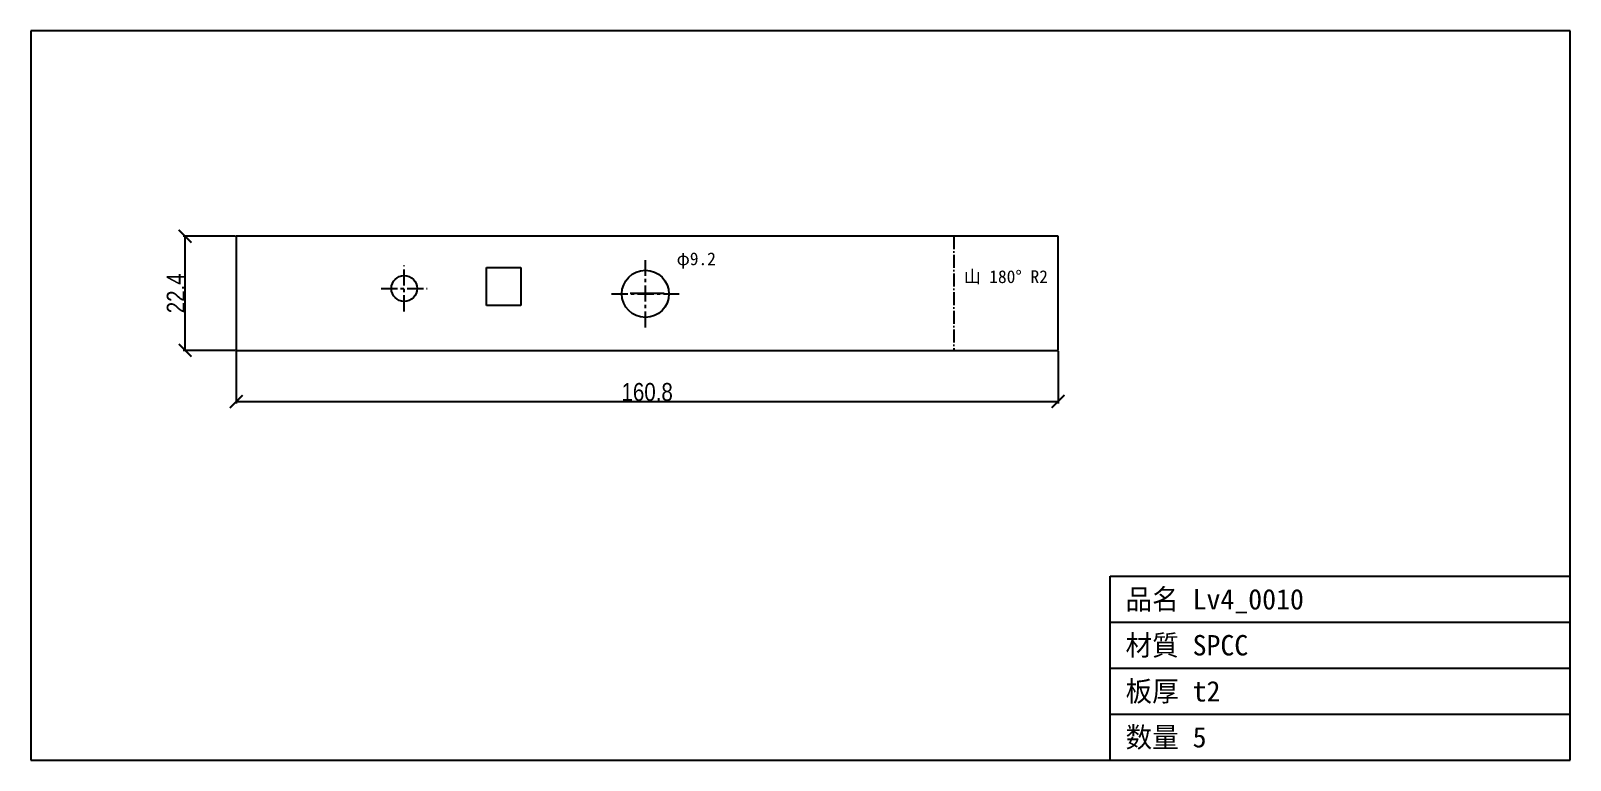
# Model space of a CAD drawing. Header units: millimetres. Extents: x -40 to 261, y -80 to 63.
import ezdxf

# ---------------------------------------------------------------- set-up
doc = ezdxf.new("R2010")
doc.units = ezdxf.units.MM
doc.linetypes.add('CENTER', pattern=[5.08, 3.175, -0.635, 0.635, -0.635])
doc.linetypes.add('DASHDOT', pattern=[3.556, 2.54, -0.508, 0, -0.508])
for name, color, linetype in [('ケガキ', 7, 'Continuous'), ('中心線', 7, 'Continuous'), ('図枠', 7, 'Continuous'), ('外形', 7, 'Continuous'), ('寸法', 7, 'Continuous'), ('文字', 7, 'Continuous'), ('曲げ線', 7, 'Continuous')]:
    doc.layers.add(name, color=color, linetype=linetype)
doc.styles.add('OpenSansCondensed-Light', font='OpenSansCondensed-Light.ttf')
doc.dimstyles.new('EZDXF', dxfattribs={"dimtxt": 0.25, "dimasz": 0.175, "dimexe": 0.375, "dimexo": 0.125, "dimgap": 0.1, "dimtad": 1, "dimlfac": 100, "dimzin": 12, "dimdsep": 46, "dimtxsty": 'OpenSansCondensed-Light', "dimblk": 'ARCHTICK', "dimcen": 2.5, "dimazin": 3, "dimtfac": 0.5, "dimtmove": 2, "dimatfit": 3})

# ---------------------------------------------------------------- blocks, each defined once
blk = doc.blocks.new('_ARCHTICK')
at = {"color": 0, "linetype": 'BYBLOCK', "const_width": 0.15}
blk.add_lwpolyline([(-0.5, -0.5), (0.5, 0.5)], dxfattribs=at)

msp = doc.modelspace()

# ---------------------------------------------------------------- linework, layer by layer
at = {"layer": 'ケガキ'}
msp.add_line((77.05, 11.18), (83.75, 11.18), dxfattribs=at)
at = {"layer": '中心線', "color": 1, "linetype": 'CENTER'}
for p, q in [((32.87, 7.61), (32.87, 16.64)), ((80.05, 4.46), (80.05, 17.68)), ((28.35, 12.12), (37.38, 12.12)), ((73.44, 11.07), (86.66, 11.07))]:
    msp.add_line(p, q, dxfattribs=at)
at = {"layer": '図枠'}
for p, q in [((261, 62.55), (-40.2, 62.55)), ((-40.2, 62.55), (-40.2, -80.2)), ((261, -80.2), (261, 62.55)), ((171, -80.2), (171, -44.2)), ((171, -44.2), (261, -44.2)), ((171, -53.2), (261, -53.2)), ((171, -62.2), (261, -62.2)), ((171, -71.2), (261, -71.2)), ((-40.2, -80.2), (261, -80.2))]:
    msp.add_line(p, q, dxfattribs=at)
at = {"layer": '外形'}
for p, q in [((0, 22.35), (0, 0)), ((160.8, 22.35), (0, 22.35)), ((160.8, 0), (160.8, 22.35)), ((48.99, 8.78), (48.99, 16.22)), ((48.99, 16.22), (55.65, 16.22)), ((55.65, 16.22), (55.65, 8.78)), ((55.65, 8.78), (48.99, 8.78)), ((0, 0), (160.8, 0))]:
    msp.add_line(p, q, dxfattribs=at)
for centre, radius in [((80.05, 11.07), 4.61), ((32.87, 12.12), 2.52)]:
    msp.add_circle(centre, radius, dxfattribs=at)
at = {"layer": '曲げ線', "color": 3, "linetype": 'DASHDOT'}
msp.add_line((140.39, 22.35), (140.39, 0), dxfattribs=at)

# ---------------------------------------------------------------- texts
at = {"layer": '文字'}
for s, height, p in [('φ9.2', 2.5, (86.16, 16.68)), ('山 180° R2', 2.5, (142.39, 13.18)), ('品名 Lv4_0010', 4, (174, -50.7)), ('材質 SPCC', 4, (174, -59.7)), ('板厚 t2', 4, (174, -68.7)), ('数量 5', 4, (174, -77.7))]:
    msp.add_text(s, height=height, dxfattribs=at).set_placement(p)

# ---------------------------------------------------------------- dimensions: what is measured, and where the dimension line sits
at = {"layer": '寸法'}
msp.add_linear_dim(base=(-10, 0), p1=(0, 0), p2=(0, 22.3528), angle=90, dimstyle='EZDXF', override={"dimtxt": 3.5, "dimasz": 2.5, "dimdec": 1, "dimlfac": 1}, dxfattribs=at).render()
msp.add_linear_dim(base=(0, -10), p1=(0, 0), p2=(160.8, 0), dimstyle='EZDXF', override={"dimtxt": 3.5, "dimasz": 2.5, "dimdec": 1, "dimlfac": 1}, dxfattribs=at).render()

doc.saveas('drawing.dxf')
